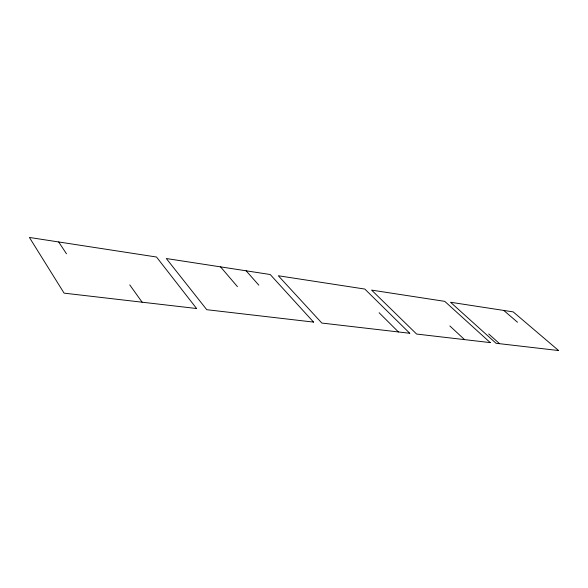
<?xml version="1.0" encoding="UTF-8"?>
<svg xmlns="http://www.w3.org/2000/svg" width="588" height="588" viewBox="0 0 588 588"><rect width="100%" height="100%" fill="white"/><g stroke="black" fill="none" stroke-linecap="round" stroke-linejoin="round"><path stroke-width="0.88" d="M503.762 310.442L517.506 322.239M488.724 333.955L499.557 343.686M449.857 325.95L464.571 339.629M379.113 312.735L398.407 331.948M246.129 270.803L258.816 285.158M220.544 266.864L237.449 286.665M129.75 284.901L142.12 302.195M58.668 241.962L66.481 253.803M196.612 308.524L64.092 293.14L29.4 237.456L156.504 257.015L196.612 308.524M313.566 322.099L206.756 309.7L166.308 258.522L270.201 274.508L313.566 322.099M409.748 333.264L321.834 323.055L278.293 275.75L364.803 289.061L409.748 333.264M490.245 342.606L416.62 334.058L371.594 290.104L444.749 301.357L490.245 342.606M558.6 350.544L496.044 343.282L450.533 302.254L513.199 311.89L558.6 350.544"/></g></svg>
